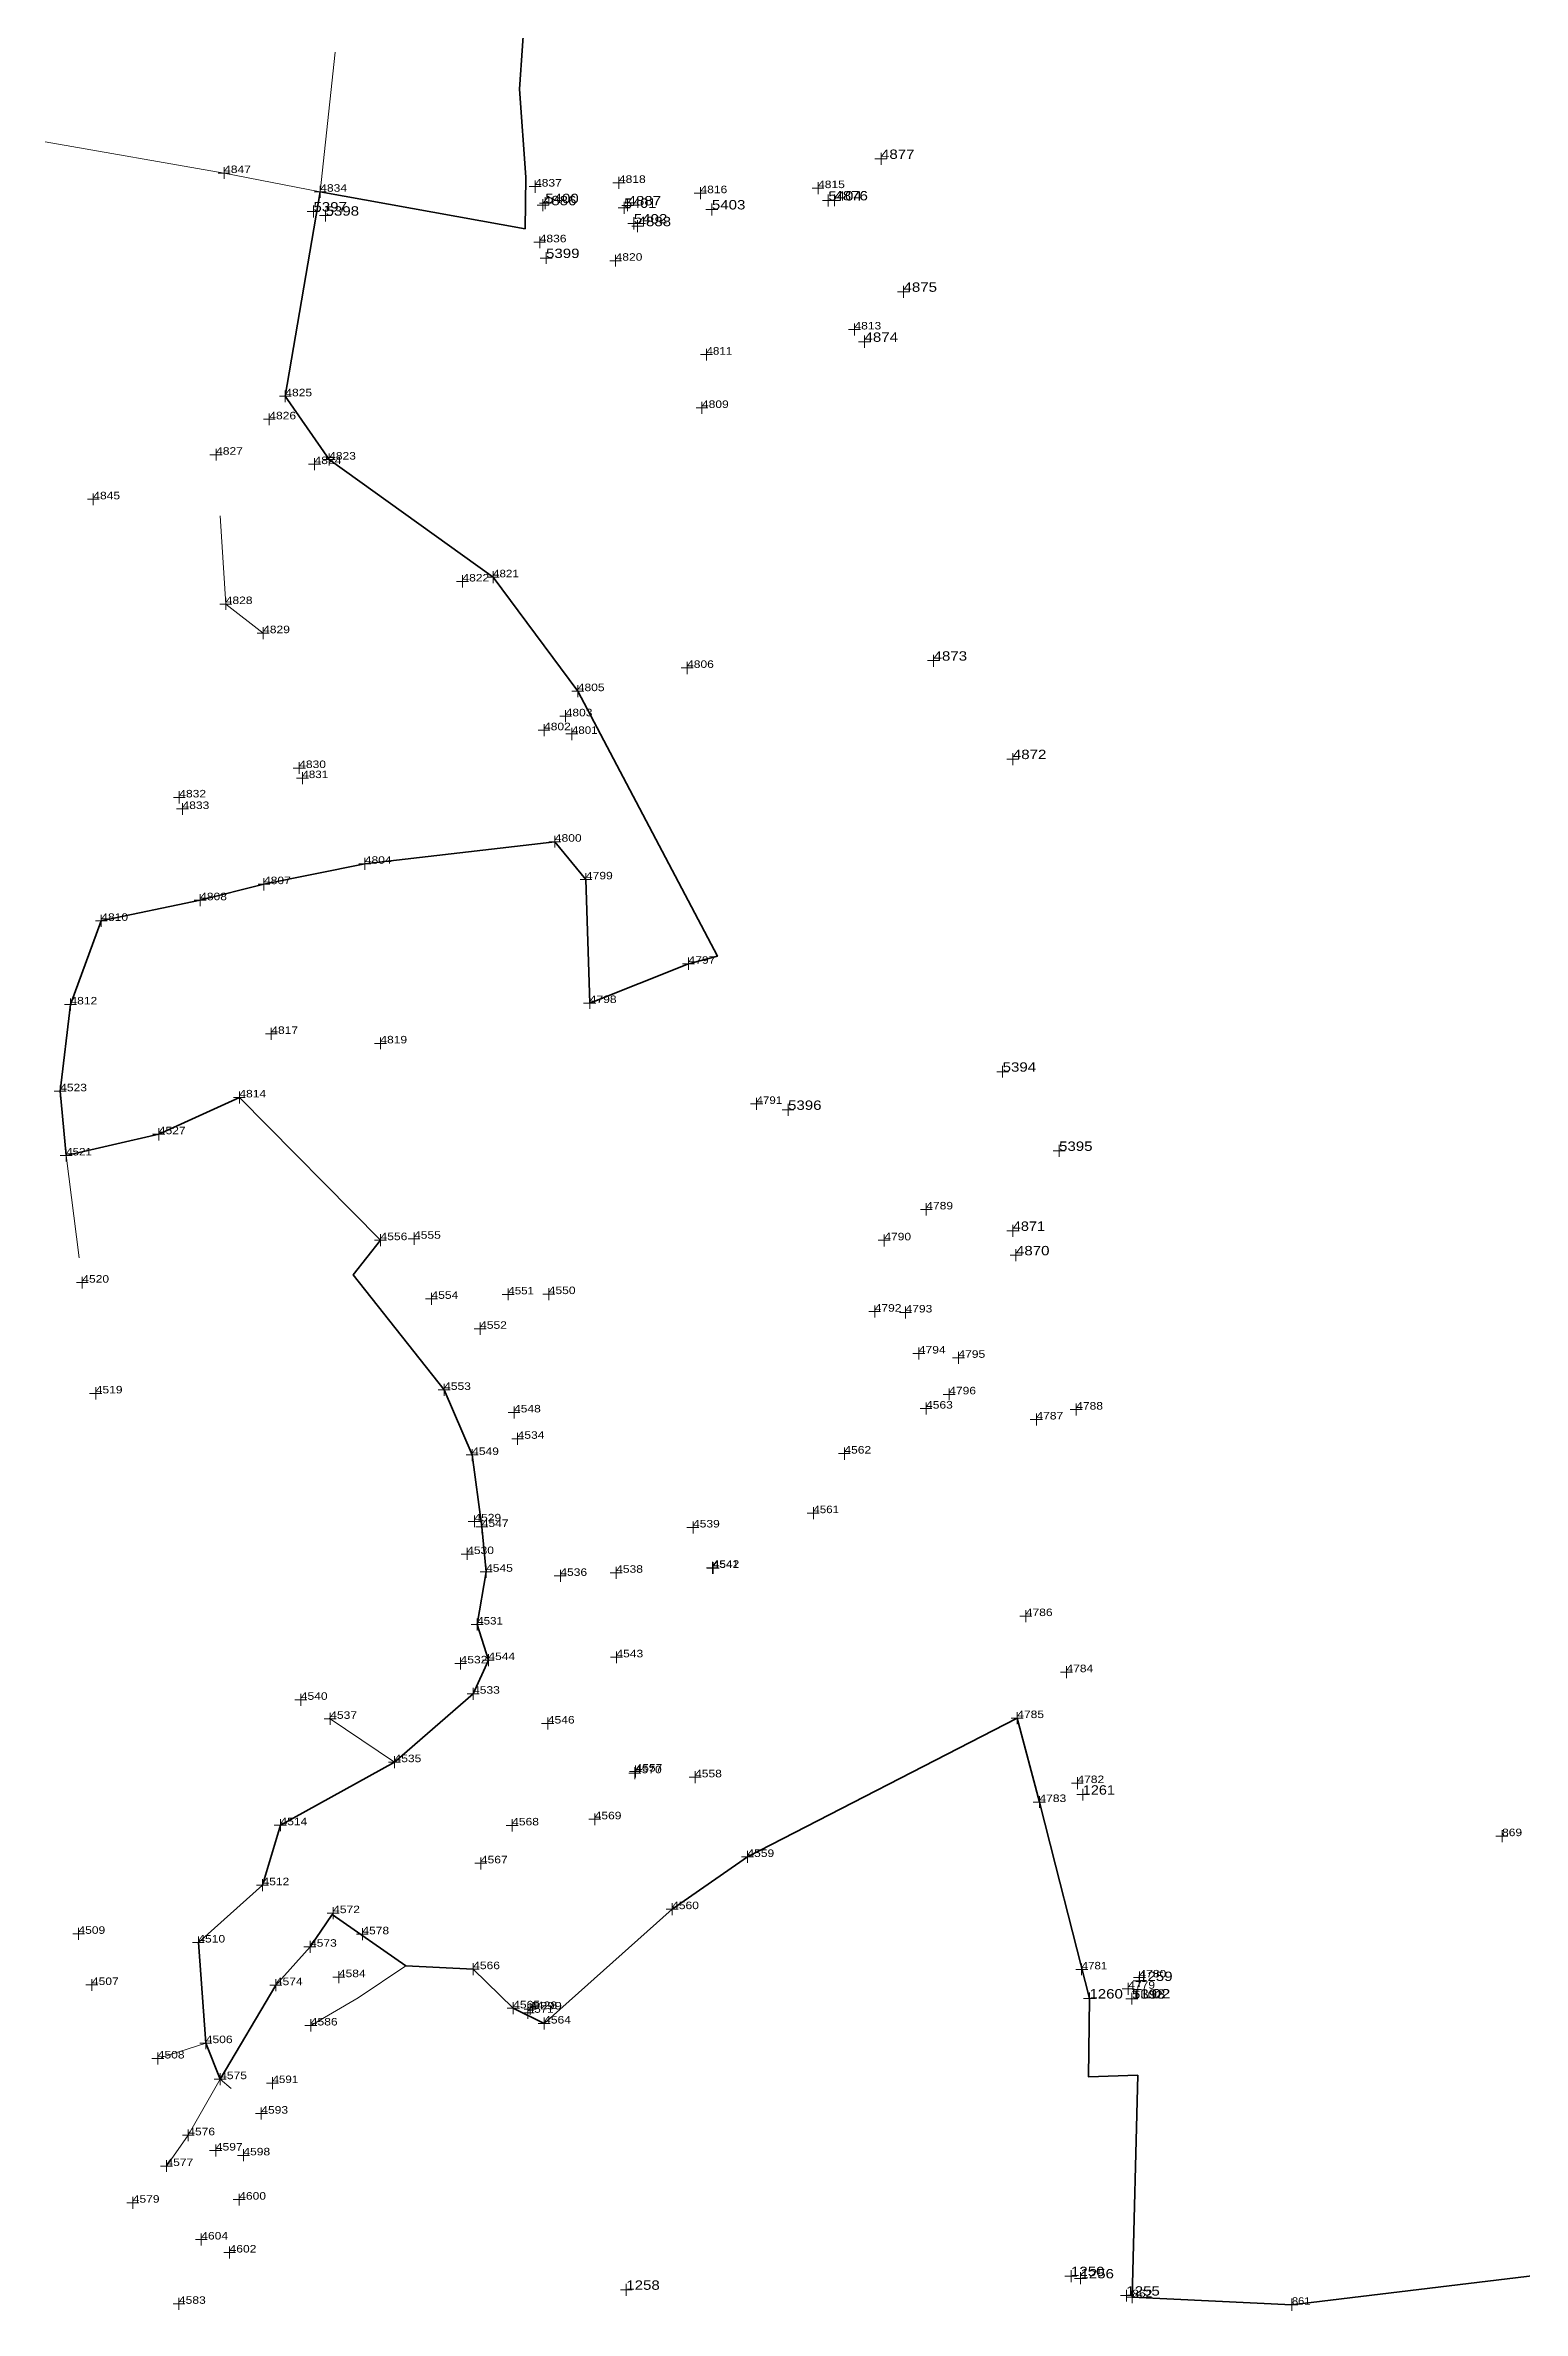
# Model space of a CAD drawing. Header units: metres. Extents: x 547847 to 551052, y 1837827 to 1840761.
# Drawn here: x 547955.6 to 548191.9, y 1838967.8 to 1839330.1 of the extents above; entities that cross this region are included whole.
import ezdxf

# ---------------------------------------------------------------- set-up
doc = ezdxf.new("R2010")
doc.units = ezdxf.units.M
doc.header["$LTSCALE"] = 0.6
for name, color, linetype, lineweight in [('4', 7, 'Continuous', 13), ('41', 7, 'Continuous', 13), ('52', 7, 'Continuous', 35)]:
    doc.layers.add(name, color=color, linetype=linetype, lineweight=lineweight)
doc.layers.add('5', color=7, linetype='Continuous')

msp = doc.modelspace()

# ---------------------------------------------------------------- linework, layer by layer
at = {"layer": '4'}
for p, q in [((548089.28, 1839310.95), (548089.28, 1839312.85)), ((547985.2, 1839309.64), (547983.26, 1839309.64)), ((547984.21, 1839308.69), (547984.21, 1839310.59)), ((548047.36, 1839307.12), (548047.36, 1839309.02)), ((548090.23, 1839311.9), (548088.29, 1839311.9)), ((548000.54, 1839306.65), (547998.64, 1839306.65)), ((547999.59, 1839305.7), (547999.59, 1839307.6)), ((548034.92, 1839307.48), (548032.99, 1839307.48)), ((548033.94, 1839306.5), (548033.94, 1839308.43)), ((548035.21, 1839303.54), (548035.21, 1839305.44)), ((548035.58, 1839303.84), (548035.58, 1839305.78)), ((548048.34, 1839308.07), (548046.41, 1839308.07)), ((548048.2, 1839303.12), (548048.2, 1839305.02)), ((548048.75, 1839303.52), (548048.75, 1839305.42)), ((548061.35, 1839306.42), (548059.42, 1839306.42)), ((548060.4, 1839305.47), (548060.4, 1839307.37)), ((548080.16, 1839307.23), (548078.26, 1839307.23)), ((548079.21, 1839306.24), (548079.21, 1839308.18)), ((548081.8, 1839305.24), (548079.9, 1839305.24)), ((548080.85, 1839304.29), (548080.85, 1839306.19)), ((548082.82, 1839305.27), (548080.88, 1839305.27)), ((548081.83, 1839304.32), (548081.83, 1839306.22)), ((547999.45, 1839303.49), (547997.52, 1839303.49)), ((547998.5, 1839302.54), (547998.5, 1839304.44)), ((548001.39, 1839302.83), (547999.49, 1839302.83)), ((548000.44, 1839301.88), (548000.44, 1839303.78)), ((548036.16, 1839304.49), (548034.26, 1839304.49)), ((548036.56, 1839304.83), (548034.63, 1839304.83)), ((548049.15, 1839304.07), (548047.22, 1839304.07)), ((548049.7, 1839304.47), (548047.8, 1839304.47)), ((548050.69, 1839301.58), (548048.79, 1839301.58)), ((548049.74, 1839300.63), (548049.74, 1839302.56)), ((548050.35, 1839300.19), (548050.35, 1839302.12)), ((548063.18, 1839303.82), (548061.28, 1839303.82)), ((548062.23, 1839302.87), (548062.23, 1839304.77)), ((548035.64, 1839298.57), (548033.74, 1839298.57)), ((548034.69, 1839297.62), (548034.69, 1839299.52)), ((548051.3, 1839301.14), (548049.4, 1839301.14)), ((548036.68, 1839296.05), (548034.75, 1839296.05)), ((548035.7, 1839295.1), (548035.7, 1839297)), ((548047.78, 1839295.62), (548045.88, 1839295.62)), ((548046.83, 1839294.67), (548046.83, 1839296.58)), ((548093.83, 1839290.65), (548091.93, 1839290.65)), ((548092.88, 1839289.7), (548092.88, 1839291.6)), ((548085.98, 1839284.63), (548084.08, 1839284.63)), ((548085.03, 1839283.68), (548085.03, 1839285.58)), ((548086.64, 1839281.7), (548086.64, 1839283.64)), ((548062.32, 1839280.6), (548060.42, 1839280.6)), ((548061.37, 1839279.65), (548061.37, 1839281.55)), ((548087.59, 1839282.65), (548085.69, 1839282.65)), ((547994.95, 1839273.94), (547993.05, 1839273.94)), ((547994, 1839272.99), (547994, 1839274.89)), ((548060.64, 1839271.13), (548060.64, 1839273.03)), ((547992.39, 1839270.26), (547990.49, 1839270.26)), ((547991.44, 1839269.31), (547991.44, 1839271.21)), ((548061.59, 1839272.08), (548059.69, 1839272.08)), ((547982.93, 1839263.65), (547982.93, 1839265.55)), ((547983.88, 1839264.6), (547981.94, 1839264.6)), ((547999.66, 1839263.1), (547997.73, 1839263.1)), ((547998.68, 1839262.15), (547998.68, 1839264.05)), ((548002, 1839263.82), (548000.06, 1839263.82)), ((548001.01, 1839262.87), (548001.01, 1839264.77)), ((547963.29, 1839256.52), (547963.29, 1839258.42)), ((547964.24, 1839257.47), (547962.34, 1839257.47)), ((548023.32, 1839244.33), (548021.38, 1839244.33)), ((548022.33, 1839243.38), (548022.33, 1839245.32)), ((548028.22, 1839245), (548026.28, 1839245)), ((548027.23, 1839244.05), (548027.23, 1839245.98)), ((547985.42, 1839240.72), (547983.52, 1839240.72)), ((547984.47, 1839239.77), (547984.47, 1839241.7)), ((547990.45, 1839235.11), (547990.45, 1839237.01)), ((547991.44, 1839236.06), (547989.5, 1839236.06)), ((548097.69, 1839230.68), (548097.69, 1839232.62)), ((548059.21, 1839230.51), (548057.31, 1839230.51)), ((548058.26, 1839229.52), (548058.26, 1839231.46)), ((548098.64, 1839231.67), (548096.74, 1839231.67)), ((548041.73, 1839226.79), (548039.83, 1839226.79)), ((548040.78, 1839225.84), (548040.78, 1839227.74)), ((548039.79, 1839222.77), (548037.89, 1839222.77)), ((548038.84, 1839221.82), (548038.84, 1839223.76)), ((548036.33, 1839220.54), (548034.43, 1839220.54)), ((548035.38, 1839219.58), (548035.38, 1839221.49)), ((548040.79, 1839219.96), (548038.89, 1839219.96)), ((548039.84, 1839218.97), (548039.84, 1839220.91)), ((547997.21, 1839214.5), (547995.27, 1839214.5)), ((547996.22, 1839213.55), (547996.22, 1839215.45)), ((548111.32, 1839215.93), (548109.42, 1839215.93)), ((548110.37, 1839214.98), (548110.37, 1839216.88)), ((547997.69, 1839212.89), (547995.79, 1839212.89)), ((547996.74, 1839211.9), (547996.74, 1839213.84)), ((547977.99, 1839209.8), (547976.09, 1839209.8)), ((547978.54, 1839207.95), (547976.61, 1839207.95)), ((547977.04, 1839208.85), (547977.04, 1839210.78)), ((547977.56, 1839207), (547977.56, 1839208.9)), ((548037.11, 1839201.77), (548037.11, 1839203.67)), ((548006.72, 1839198.24), (548006.72, 1839200.14)), ((548038.06, 1839202.72), (548036.16, 1839202.72)), ((547990.59, 1839194.94), (547990.59, 1839196.88)), ((548007.67, 1839199.19), (548005.76, 1839199.19)), ((548043.04, 1839196.7), (548041.14, 1839196.7)), ((548042.09, 1839195.75), (548042.09, 1839197.68)), ((547981.36, 1839193.36), (547979.43, 1839193.36)), ((547980.38, 1839192.41), (547980.38, 1839194.31)), ((547991.54, 1839195.93), (547989.64, 1839195.93)), ((547965.52, 1839190.06), (547963.62, 1839190.06)), ((547964.57, 1839189.11), (547964.57, 1839191.01)), ((548059.45, 1839183.2), (548057.55, 1839183.2)), ((548058.5, 1839182.25), (548058.5, 1839184.18)), ((547960.58, 1839176.7), (547958.68, 1839176.7)), ((547959.63, 1839175.75), (547959.63, 1839177.65)), ((548043.65, 1839176.92), (548041.72, 1839176.92)), ((548042.7, 1839175.97), (548042.7, 1839177.9)), ((547992.71, 1839171.98), (547990.81, 1839171.98)), ((547991.76, 1839171.03), (547991.76, 1839172.96)), ((548009.2, 1839169.52), (548009.2, 1839171.42)), ((548010.18, 1839170.47), (548008.25, 1839170.47)), ((547957.99, 1839161.86), (547957.99, 1839163.76)), ((548109.68, 1839165.94), (548107.78, 1839165.94)), ((548108.73, 1839164.99), (548108.73, 1839166.89)), ((547958.95, 1839162.81), (547957.04, 1839162.81)), ((547987.6, 1839161.83), (547985.7, 1839161.83)), ((547986.65, 1839160.88), (547986.65, 1839162.78)), ((548070.36, 1839160.79), (548068.42, 1839160.79)), ((548069.37, 1839159.84), (548069.37, 1839161.78)), ((548074.41, 1839158.89), (548074.41, 1839160.79)), ((547973.77, 1839154.96), (547973.77, 1839156.89)), ((548075.36, 1839159.84), (548073.46, 1839159.84)), ((547958.96, 1839151.6), (547958.96, 1839153.5)), ((547974.72, 1839155.94), (547972.78, 1839155.94)), ((548118.71, 1839153.28), (548116.8, 1839153.28)), ((548117.76, 1839152.33), (548117.76, 1839154.23)), ((547959.91, 1839152.55), (547957.98, 1839152.55)), ((548097.47, 1839143.92), (548095.57, 1839143.92)), ((548096.52, 1839142.97), (548096.52, 1839144.9)), ((548010.19, 1839139), (548008.29, 1839139)), ((548009.24, 1839138.05), (548009.24, 1839139.95)), ((548015.54, 1839139.23), (548013.64, 1839139.23)), ((548014.59, 1839138.28), (548014.59, 1839140.22)), ((548090.76, 1839138.98), (548088.82, 1839138.98)), ((548089.81, 1839138), (548089.81, 1839139.93)), ((548111.36, 1839140.49), (548109.42, 1839140.49)), ((548110.37, 1839139.54), (548110.37, 1839141.44)), ((548111.82, 1839136.58), (548109.92, 1839136.58)), ((548110.87, 1839135.63), (548110.87, 1839137.56)), ((547962.48, 1839132.21), (547960.58, 1839132.21)), ((547961.53, 1839131.26), (547961.53, 1839133.16)), ((548029.67, 1839129.39), (548029.67, 1839131.29)), ((548036.14, 1839129.4), (548036.14, 1839131.33)), ((548018.33, 1839129.62), (548016.43, 1839129.62)), ((548017.38, 1839128.67), (548017.38, 1839130.58)), ((548030.62, 1839130.34), (548028.68, 1839130.34)), ((548037.09, 1839130.38), (548035.19, 1839130.38)), ((548089.22, 1839127.57), (548087.32, 1839127.57)), ((548088.27, 1839126.62), (548088.27, 1839128.56)), ((548093.2, 1839126.49), (548093.2, 1839128.39)), ((548026.11, 1839124.83), (548024.21, 1839124.83)), ((548025.16, 1839123.88), (548025.16, 1839125.82)), ((548094.18, 1839127.44), (548092.25, 1839127.44)), ((548096.28, 1839120.88), (548094.38, 1839120.88)), ((548095.33, 1839119.93), (548095.33, 1839121.83)), ((548101.66, 1839119.24), (548101.66, 1839121.14)), ((548102.61, 1839120.19), (548100.71, 1839120.19)), ((547964.63, 1839114.5), (547962.7, 1839114.5)), ((547963.68, 1839113.55), (547963.68, 1839115.48)), ((548020.35, 1839115.06), (548018.45, 1839115.06)), ((548019.4, 1839114.11), (548019.4, 1839116.01)), ((548096.48, 1839111.12), (548096.48, 1839113.06)), ((548101.14, 1839114.35), (548099.2, 1839114.35)), ((548100.19, 1839113.4), (548100.19, 1839115.3)), ((548031.53, 1839111.46), (548029.63, 1839111.46)), ((548030.58, 1839110.51), (548030.58, 1839112.41)), ((548097.43, 1839112.07), (548095.53, 1839112.07)), ((548115.09, 1839110.33), (548113.16, 1839110.33)), ((548114.14, 1839109.38), (548114.14, 1839111.28)), ((548121.45, 1839111.91), (548119.55, 1839111.91)), ((548120.5, 1839110.96), (548120.5, 1839112.86)), ((548032.11, 1839107.24), (548030.21, 1839107.24)), ((548031.16, 1839106.29), (548031.16, 1839108.19)), ((548083.42, 1839103.9), (548083.42, 1839105.83)), ((548024.83, 1839104.65), (548022.93, 1839104.65)), ((548023.88, 1839103.66), (548023.88, 1839105.6)), ((548084.37, 1839104.88), (548082.47, 1839104.88)), ((548024.24, 1839093.09), (548024.24, 1839094.99)), ((548079.41, 1839095.35), (548077.48, 1839095.35)), ((548078.46, 1839094.4), (548078.46, 1839096.3)), ((548025.19, 1839094.04), (548023.25, 1839094.04)), ((548026.37, 1839093.14), (548024.47, 1839093.14)), ((548025.42, 1839092.16), (548025.42, 1839094.09)), ((548060.16, 1839093.06), (548058.22, 1839093.06)), ((548059.21, 1839092.08), (548059.21, 1839094.01)), ((548024.08, 1839088.81), (548022.14, 1839088.81)), ((548023.09, 1839087.86), (548023.09, 1839089.8)), ((548027.06, 1839085.98), (548025.16, 1839085.98)), ((548026.11, 1839085.03), (548026.11, 1839086.93)), ((548038.94, 1839085.32), (548037, 1839085.32)), ((548037.99, 1839084.37), (548037.99, 1839086.27)), ((548047.87, 1839085.82), (548045.97, 1839085.82)), ((548046.92, 1839084.87), (548046.92, 1839086.77)), ((548063.28, 1839086.62), (548061.38, 1839086.62)), ((548063.38, 1839086.58), (548061.44, 1839086.58)), ((548062.33, 1839085.67), (548062.33, 1839087.58)), ((548062.43, 1839085.63), (548062.43, 1839087.53)), ((548025.65, 1839077.54), (548023.75, 1839077.54)), ((548024.7, 1839076.59), (548024.7, 1839078.49)), ((548113.39, 1839078.89), (548111.49, 1839078.89)), ((548112.44, 1839077.94), (548112.44, 1839079.84)), ((548046.96, 1839071.35), (548046.96, 1839073.25)), ((548022.99, 1839071.33), (548021.09, 1839071.33)), ((548022.04, 1839070.34), (548022.04, 1839072.28)), ((548027.43, 1839071.86), (548025.53, 1839071.86)), ((548026.48, 1839070.88), (548026.48, 1839072.81)), ((548047.94, 1839072.3), (548046.01, 1839072.3)), ((548119.89, 1839069.92), (548117.99, 1839069.92)), ((548118.94, 1839068.97), (548118.94, 1839070.87)), ((547996.48, 1839064.52), (547996.48, 1839066.45)), ((548024.98, 1839066.48), (548023.08, 1839066.48)), ((548024.03, 1839065.5), (548024.03, 1839067.43)), ((547997.43, 1839065.5), (547995.53, 1839065.5)), ((548002.14, 1839062.46), (548000.24, 1839062.46)), ((548001.19, 1839061.51), (548001.19, 1839063.42)), ((548035.99, 1839060.76), (548035.99, 1839062.66)), ((548112.03, 1839062.58), (548110.12, 1839062.58)), ((548111.07, 1839061.63), (548111.07, 1839063.53)), ((548036.94, 1839061.71), (548035, 1839061.71)), ((548012.42, 1839055.53), (548010.51, 1839055.53)), ((548011.47, 1839054.58), (548011.47, 1839056.48)), ((548050.87, 1839053.76), (548048.97, 1839053.76)), ((548050.97, 1839054.03), (548049.07, 1839054.03)), ((548049.92, 1839052.81), (548049.92, 1839054.71)), ((548050.02, 1839053.08), (548050.02, 1839054.98)), ((548060.49, 1839053.11), (548058.59, 1839053.11)), ((548059.54, 1839052.16), (548059.54, 1839054.1)), ((548121.64, 1839052.19), (548119.74, 1839052.19)), ((548120.69, 1839051.24), (548120.69, 1839053.14)), ((548115.57, 1839049.16), (548113.64, 1839049.16)), ((548114.62, 1839048.21), (548114.62, 1839050.11)), ((548122.51, 1839050.34), (548120.61, 1839050.34)), ((548121.56, 1839049.39), (548121.56, 1839051.29)), ((547994.18, 1839045.45), (547992.24, 1839045.45)), ((547993.23, 1839044.5), (547993.23, 1839046.4)), ((548031.24, 1839045.42), (548029.33, 1839045.42)), ((548030.28, 1839044.47), (548030.28, 1839046.4)), ((548044.46, 1839046.4), (548042.53, 1839046.4)), ((548043.48, 1839045.45), (548043.48, 1839047.35)), ((548188.61, 1839042.75), (548188.61, 1839044.65)), ((548067.91, 1839039.43), (548067.91, 1839041.33)), ((548189.56, 1839043.7), (548187.62, 1839043.7)), ((548026.23, 1839039.36), (548024.33, 1839039.36)), ((548025.28, 1839038.38), (548025.28, 1839040.31)), ((548068.86, 1839040.38), (548066.96, 1839040.38)), ((547991.3, 1839035.85), (547989.4, 1839035.85)), ((547990.35, 1839034.9), (547990.35, 1839036.8)), ((548002.6, 1839031.39), (548000.7, 1839031.39)), ((548001.65, 1839030.44), (548001.65, 1839032.34)), ((548056.86, 1839032.03), (548054.92, 1839032.03)), ((548055.87, 1839031.08), (548055.87, 1839032.98)), ((547961.86, 1839028.08), (547960.04, 1839028.08)), ((547960.91, 1839027.13), (547960.91, 1839029.06)), ((547981.04, 1839026.69), (547979.14, 1839026.69)), ((547980.09, 1839025.7), (547980.09, 1839027.64)), ((547997.95, 1839025.07), (547997.95, 1839026.97)), ((548007.27, 1839028.01), (548005.37, 1839028.01)), ((548006.32, 1839027.06), (548006.32, 1839029)), ((547998.9, 1839026.02), (547996.96, 1839026.02)), ((548025, 1839022.43), (548023.06, 1839022.43)), ((548024.05, 1839021.48), (548024.05, 1839023.38)), ((548121.37, 1839021.45), (548121.37, 1839023.35)), ((547964.03, 1839019.9), (547962.12, 1839019.9)), ((547963.07, 1839018.95), (547963.07, 1839020.85)), ((547993.44, 1839019.87), (547991.54, 1839019.87)), ((547992.49, 1839018.92), (547992.49, 1839020.82)), ((548003.53, 1839021.15), (548001.62, 1839021.15)), ((548002.57, 1839020.2), (548002.57, 1839022.1)), ((548122.36, 1839022.4), (548120.42, 1839022.4)), ((548129.77, 1839019.3), (548127.83, 1839019.3)), ((548128.82, 1839018.32), (548128.82, 1839020.25)), ((548131.54, 1839020.54), (548129.61, 1839020.54)), ((548131.57, 1839021.11), (548129.67, 1839021.11)), ((548130.56, 1839019.58), (548130.56, 1839021.49)), ((548130.62, 1839020.16), (548130.62, 1839022.06)), ((548031.44, 1839016.17), (548029.5, 1839016.17)), ((548030.45, 1839015.22), (548030.45, 1839017.16)), ((548033.78, 1839015.45), (548031.85, 1839015.45)), ((548034.13, 1839016.06), (548032.23, 1839016.06)), ((548032.8, 1839014.5), (548032.8, 1839016.4)), ((548033.18, 1839015.11), (548033.18, 1839017.01)), ((548123.56, 1839017.74), (548121.66, 1839017.74)), ((548122.61, 1839016.79), (548122.61, 1839018.69)), ((548130.37, 1839017.71), (548128.44, 1839017.71)), ((548129.42, 1839016.76), (548129.42, 1839018.66)), ((547981.28, 1839009.65), (547981.28, 1839011.58)), ((547999.06, 1839013.43), (547997.13, 1839013.43)), ((547998.08, 1839012.48), (547998.08, 1839014.42)), ((548036.35, 1839013.74), (548034.45, 1839013.74)), ((548035.4, 1839012.79), (548035.4, 1839014.69)), ((547974.55, 1839008.15), (547972.65, 1839008.15)), ((547973.6, 1839007.2), (547973.6, 1839009.1)), ((547982.23, 1839010.6), (547980.33, 1839010.6)), ((547984.53, 1839004.84), (547982.6, 1839004.84)), ((547983.58, 1839003.89), (547983.58, 1839005.79)), ((547991.96, 1839003.24), (547991.96, 1839005.17)), ((547992.91, 1839004.22), (547991.01, 1839004.22)), ((547991.14, 1838999.33), (547989.21, 1838999.33)), ((547990.16, 1838998.38), (547990.16, 1839000.32)), ((547979.43, 1838995.87), (547977.53, 1838995.87)), ((547978.48, 1838994.92), (547978.48, 1838996.82)), ((547982.89, 1838992.48), (547982.89, 1838994.42)), ((547987.29, 1838991.71), (547987.29, 1838993.64)), ((547975.95, 1838990.95), (547974.04, 1838990.95)), ((547974.99, 1838990), (547974.99, 1838991.9)), ((547983.84, 1838993.43), (547981.9, 1838993.43)), ((547988.28, 1838992.66), (547986.34, 1838992.66)), ((547986.63, 1838984.63), (547986.63, 1838986.53)), ((547970.55, 1838985.09), (547968.65, 1838985.09)), ((547969.6, 1838984.1), (547969.6, 1838986.04)), ((547987.58, 1838985.58), (547985.68, 1838985.58)), ((547981.51, 1838979.2), (547979.61, 1838979.2)), ((547980.56, 1838978.25), (547980.56, 1838980.15)), ((547986.04, 1838977.12), (547984.14, 1838977.12)), ((547985.09, 1838976.17), (547985.09, 1838978.07)), ((548048.54, 1838970.21), (548048.54, 1838972.11)), ((548120.62, 1838973.35), (548118.68, 1838973.35)), ((548119.67, 1838972.4), (548119.67, 1838974.3)), ((548122.13, 1838972.99), (548120.23, 1838972.99)), ((548121.18, 1838972.04), (548121.18, 1838973.98)), ((547977.95, 1838968.92), (547976.04, 1838968.92)), ((547976.99, 1838967.97), (547976.99, 1838969.87)), ((548049.49, 1838971.16), (548047.59, 1838971.16)), ((548129.5, 1838970.23), (548127.57, 1838970.23)), ((548130.41, 1838969.97), (548128.48, 1838969.97)), ((548128.52, 1838969.28), (548128.52, 1838971.18)), ((548129.46, 1838969.02), (548129.46, 1838970.92)), ((548155.96, 1838968.77), (548154.06, 1838968.77)), ((548155.01, 1838967.82), (548155.01, 1838969.76))]:
    msp.add_line(p, q, dxfattribs=at)
at = {"layer": '41'}
for p, q in [((548001.96, 1839328.99), (547999.59, 1839306.65)), ((547958.96, 1839152.55), (547961.03, 1839136.17)), ((548001.01, 1839062.57), (548011.47, 1839055.53)), ((547981.28, 1839010.6), (547974.13, 1839008.32)), ((547983.58, 1839004.84), (547985.34, 1839003.36))]:
    msp.add_line(p, q, dxfattribs=at)
for points in [[(547999.59, 1839306.65), (547984.21, 1839309.64), (547955.61, 1839314.65)], [(547990.45, 1839236.06), (547984.47, 1839240.72), (547983.56, 1839254.83)], [(547998.08, 1839013.43), (548005.66, 1839017.87), (548013.26, 1839022.94)], [(547983.58, 1839004.84), (547978.48, 1838995.87), (547974.99, 1838990.95)]]:
    msp.add_lwpolyline(points, dxfattribs=at)
at = {"layer": '52'}
for points in [[(548032.49, 1839308.98), (548031.45, 1839323.05), (548034.33, 1839364.67), (548028.02, 1839389.83), (548045.06, 1839421.37)], [(547994, 1839273.94), (547999.59, 1839306.65), (548032.35, 1839300.74), (548032.49, 1839308.98)], [(548027.23, 1839245), (548001.01, 1839263.82), (547994, 1839273.94)], [(547986.65, 1839161.83), (547973.77, 1839155.94), (547958.96, 1839152.55), (547957.99, 1839162.81), (547959.63, 1839176.7), (547964.57, 1839190.06), (547980.38, 1839193.36), (547990.59, 1839195.93), (548006.72, 1839199.19), (548037.11, 1839202.72), (548042.09, 1839196.7), (548042.7, 1839176.92), (548058.5, 1839183.2), (548063.11, 1839184.44), (548040.78, 1839226.79), (548027.23, 1839245)], [(548023.88, 1839104.65), (548019.4, 1839115.06), (548004.87, 1839133.45), (548009.24, 1839139), (547986.65, 1839161.83)], [(548024.03, 1839066.48), (548026.48, 1839071.86), (548024.7, 1839077.54), (548026.11, 1839085.98), (548025.42, 1839093.14), (548023.88, 1839104.65)], [(547983.58, 1839004.84), (547981.28, 1839010.6), (547980.09, 1839026.69), (547990.35, 1839035.85), (547993.23, 1839045.45), (548011.47, 1839055.53), (548024.03, 1839066.48)], [(548117.19, 1839039.05), (548114.62, 1839049.16), (548111.07, 1839062.58), (548067.91, 1839040.38)], [(548067.91, 1839040.38), (548055.87, 1839032.03), (548035.4, 1839013.74), (548030.45, 1839016.17), (548024.05, 1839022.43), (548013.26, 1839022.94)], [(548204.61, 1838975.79), (548204.01, 1838974.31), (548200.49, 1838974.24), (548155.01, 1838968.77), (548129.46, 1838969.97), (548130.34, 1839005.46), (548122.46, 1839005.23), (548122.61, 1839017.74), (548117.19, 1839039.05)], [(548013.26, 1839022.94), (548001.5, 1839031.18), (547997.95, 1839026.02), (547992.49, 1839019.87), (547983.58, 1839004.84)]]:
    msp.add_lwpolyline(points, dxfattribs=at)

# ---------------------------------------------------------------- texts
at = {"layer": '5'}
for s, height, width, p in [('4877', 1.5, 1.2, (548089.28, 1839311.9)), ('4847', 1.2, 1.2, (547984.21, 1839309.64)), ('4837', 1.2, 1.2, (548033.94, 1839307.48)), ('4818', 1.2, 1.2, (548047.36, 1839308.07)), ('5397', 1.5, 1.2, (547998.5, 1839303.49)), ('4834', 1.2, 1.2, (547999.59, 1839306.65)), ('4886', 1.5, 1.2, (548035.21, 1839304.49)), ('5400', 1.5, 1.2, (548035.58, 1839304.83)), ('5401', 1.5, 1.15, (548048.2, 1839304.07)), ('4887', 1.5, 1.2, (548048.75, 1839304.47)), ('4816', 1.2, 1.2, (548060.4, 1839306.42)), ('5403', 1.5, 1.2, (548062.23, 1839303.82)), ('4815', 1.2, 1.2, (548079.21, 1839307.23)), ('5404', 1.5, 1.2, (548080.85, 1839305.24)), ('4876', 1.5, 1.2, (548081.83, 1839305.27)), ('5398', 1.5, 1.2, (548000.44, 1839302.83)), ('5402', 1.5, 1.2, (548049.74, 1839301.58)), ('4888', 1.5, 1.2, (548050.35, 1839301.14)), ('4836', 1.2, 1.2, (548034.69, 1839298.57)), ('5399', 1.5, 1.2, (548035.7, 1839296.05)), ('4820', 1.2, 1.2, (548046.83, 1839295.62)), ('4875', 1.5, 1.2, (548092.88, 1839290.65)), ('4813', 1.2, 1.2, (548085.03, 1839284.63)), ('4874', 1.5, 1.2, (548086.64, 1839282.65)), ('4811', 1.2, 1.15, (548061.37, 1839280.6)), ('4825', 1.2, 1.2, (547994, 1839273.94)), ('4809', 1.2, 1.2, (548060.64, 1839272.08)), ('4826', 1.2, 1.2, (547991.44, 1839270.26)), ('4827', 1.2, 1.2, (547982.93, 1839264.6)), ('4824', 1.2, 1.2, (547998.68, 1839263.1)), ('4823', 1.2, 1.2, (548001.01, 1839263.82)), ('4845', 1.2, 1.2, (547963.29, 1839257.47)), ('4822', 1.2, 1.2, (548022.33, 1839244.33)), ('4821', 1.2, 1.15, (548027.23, 1839245)), ('4828', 1.2, 1.2, (547984.47, 1839240.72)), ('4829', 1.2, 1.2, (547990.45, 1839236.06)), ('4873', 1.5, 1.2, (548097.69, 1839231.67)), ('4806', 1.2, 1.2, (548058.26, 1839230.51)), ('4805', 1.2, 1.2, (548040.78, 1839226.79)), ('4802', 1.2, 1.2, (548035.38, 1839220.54)), ('4803', 1.2, 1.2, (548038.84, 1839222.77)), ('4801', 1.2, 1.15, (548039.84, 1839219.96)), ('4830', 1.2, 1.2, (547996.22, 1839214.5)), ('4872', 1.5, 1.2, (548110.37, 1839215.93)), ('4832', 1.2, 1.2, (547977.04, 1839209.8)), ('4831', 1.2, 1.15, (547996.74, 1839212.89)), ('4833', 1.2, 1.2, (547977.56, 1839207.95)), ('4800', 1.2, 1.2, (548037.11, 1839202.72)), ('4804', 1.2, 1.2, (548006.72, 1839199.19)), ('4807', 1.2, 1.2, (547990.59, 1839195.93)), ('4799', 1.2, 1.2, (548042.09, 1839196.7)), ('4808', 1.2, 1.2, (547980.38, 1839193.36)), ('4810', 1.2, 1.2, (547964.57, 1839190.06)), ('4797', 1.2, 1.2, (548058.5, 1839183.2)), ('4812', 1.2, 1.2, (547959.63, 1839176.7)), ('4798', 1.2, 1.2, (548042.7, 1839176.92)), ('4817', 1.2, 1.2, (547991.76, 1839171.98)), ('4819', 1.2, 1.2, (548009.2, 1839170.47)), ('5394', 1.5, 1.2, (548108.73, 1839165.94)), ('4523', 1.2, 1.2, (547957.99, 1839162.81)), ('4814', 1.2, 1.2, (547986.65, 1839161.83)), ('4791', 1.2, 1.15, (548069.37, 1839160.79)), ('5396', 1.5, 1.2, (548074.41, 1839159.84)), ('4527', 1.2, 1.2, (547973.77, 1839155.94)), ('4521', 1.2, 1.15, (547958.96, 1839152.55)), ('5395', 1.5, 1.2, (548117.76, 1839153.28)), ('4789', 1.2, 1.2, (548096.52, 1839143.92)), ('4871', 1.5, 1.15, (548110.37, 1839140.49)), ('4556', 1.2, 1.2, (548009.24, 1839139)), ('4555', 1.2, 1.2, (548014.59, 1839139.23)), ('4790', 1.2, 1.2, (548089.81, 1839138.98)), ('4870', 1.5, 1.2, (548110.87, 1839136.58)), ('4520', 1.2, 1.2, (547961.53, 1839132.21)), ('4551', 1.2, 1.15, (548029.67, 1839130.34)), ('4550', 1.2, 1.2, (548036.14, 1839130.38)), ('4554', 1.2, 1.2, (548017.38, 1839129.62)), ('4792', 1.2, 1.2, (548088.27, 1839127.57)), ('4793', 1.2, 1.2, (548093.2, 1839127.44)), ('4552', 1.2, 1.2, (548025.16, 1839124.83)), ('4794', 1.2, 1.2, (548095.33, 1839120.88)), ('4795', 1.2, 1.2, (548101.66, 1839120.19)), ('4519', 1.2, 1.2, (547963.68, 1839114.5)), ('4553', 1.2, 1.2, (548019.4, 1839115.06)), ('4563', 1.2, 1.2, (548096.48, 1839112.07)), ('4796', 1.2, 1.2, (548100.19, 1839114.35)), ('4788', 1.2, 1.2, (548120.5, 1839111.91)), ('4548', 1.2, 1.2, (548030.58, 1839111.46)), ('4787', 1.2, 1.2, (548114.14, 1839110.33)), ('4549', 1.2, 1.2, (548023.88, 1839104.65)), ('4534', 1.2, 1.2, (548031.16, 1839107.24)), ('4562', 1.2, 1.2, (548083.42, 1839104.88)), ('4529', 1.2, 1.2, (548024.24, 1839094.04)), ('4561', 1.2, 1.15, (548078.46, 1839095.35)), ('4547', 1.2, 1.2, (548025.42, 1839093.14)), ('4539', 1.2, 1.2, (548059.21, 1839093.06)), ('4530', 1.2, 1.2, (548023.09, 1839088.81)), ('4542', 1.2, 1.2, (548062.33, 1839086.62)), ('4541', 1.2, 1.15, (548062.43, 1839086.58)), ('4545', 1.2, 1.2, (548026.11, 1839085.98)), ('4536', 1.2, 1.2, (548037.99, 1839085.32)), ('4538', 1.2, 1.2, (548046.92, 1839085.82)), ('4531', 1.2, 1.15, (548024.7, 1839077.54)), ('4786', 1.2, 1.2, (548112.44, 1839078.89)), ('4543', 1.2, 1.2, (548046.96, 1839072.3)), ('4532', 1.2, 1.2, (548022.04, 1839071.33)), ('4544', 1.2, 1.2, (548026.48, 1839071.86)), ('4784', 1.2, 1.2, (548118.94, 1839069.92)), ('4540', 1.2, 1.2, (547996.48, 1839065.5)), ('4533', 1.2, 1.2, (548024.03, 1839066.48)), ('4537', 1.2, 1.2, (548001.19, 1839062.46)), ('4546', 1.2, 1.2, (548035.99, 1839061.71)), ('4785', 1.2, 1.2, (548111.07, 1839062.58)), ('4535', 1.2, 1.2, (548011.47, 1839055.53)), ('4557', 1.2, 1.2, (548050.02, 1839054.03)), ('4570', 1.2, 1.2, (548049.92, 1839053.76)), ('4558', 1.2, 1.2, (548059.54, 1839053.11)), ('4782', 1.2, 1.2, (548120.69, 1839052.19)), ('1261', 1.5, 1.15, (548121.56, 1839050.34)), ('4783', 1.2, 1.2, (548114.62, 1839049.16)), ('4514', 1.2, 1.2, (547993.23, 1839045.45)), ('4568', 1.2, 1.2, (548030.28, 1839045.42)), ('4569', 1.2, 1.2, (548043.48, 1839046.4)), ('869', 1.2, 1.2, (548188.61, 1839043.7)), ('4567', 1.2, 1.2, (548025.28, 1839039.36)), ('4559', 1.2, 1.2, (548067.91, 1839040.38)), ('4512', 1.2, 1.2, (547990.35, 1839035.85)), ('4572', 1.2, 1.2, (548001.65, 1839031.39)), ('4560', 1.2, 1.2, (548055.87, 1839032.03)), ('4509', 1.2, 1.2, (547960.91, 1839028.08)), ('4510', 1.2, 1.2, (547980.09, 1839026.69)), ('4573', 1.2, 1.2, (547997.95, 1839026.02)), ('4578', 1.2, 1.2, (548006.32, 1839028.01)), ('4566', 1.2, 1.2, (548024.05, 1839022.43)), ('4781', 1.2, 1.15, (548121.37, 1839022.4)), ('4507', 1.2, 1.2, (547963.07, 1839019.9)), ('4574', 1.2, 1.2, (547992.49, 1839019.87)), ('4584', 1.2, 1.2, (548002.57, 1839021.15)), ('1260', 1.5, 1.2, (548122.61, 1839017.74)), ('4779', 1.2, 1.2, (548128.82, 1839019.3)), ('TL02 ', 1.2, 1.35, (548129.4, 1839017.76)), ('TL02 ', 1.5, 1.35, (548129.4, 1839017.76)), ('5393', 1.5, 1.2, (548129.42, 1839017.71)), ('4780', 1.2, 1.2, (548130.62, 1839021.11)), ('1259', 1.5, 1.2, (548130.56, 1839020.54)), ('4565', 1.2, 1.2, (548030.45, 1839016.17)), ('4571', 1.2, 1.15, (548032.8, 1839015.45)), ('4428', 1.2, 1.2, (548033.18, 1839016.06)), ('P299 ', 1.2, 1.3, (548033.36, 1839015.99)), ('4506', 1.2, 1.2, (547981.28, 1839010.6)), ('4586', 1.2, 1.2, (547998.08, 1839013.43)), ('4564', 1.2, 1.2, (548035.4, 1839013.74)), ('4508', 1.2, 1.2, (547973.6, 1839008.15)), ('4575', 1.2, 1.2, (547983.58, 1839004.84)), ('4591', 1.2, 1.15, (547991.96, 1839004.22)), ('4576', 1.2, 1.2, (547978.48, 1838995.87)), ('4593', 1.2, 1.2, (547990.16, 1838999.33)), ('4597', 1.2, 1.2, (547982.89, 1838993.43)), ('4598', 1.2, 1.2, (547987.29, 1838992.66)), ('4577', 1.2, 1.2, (547974.99, 1838990.95)), ('4579', 1.2, 1.2, (547969.6, 1838985.09)), ('4600', 1.2, 1.2, (547986.63, 1838985.58)), ('4604', 1.2, 1.2, (547980.56, 1838979.2)), ('4602', 1.2, 1.2, (547985.09, 1838977.12)), ('1258', 1.5, 1.2, (548048.54, 1838971.16)), ('1250', 1.5, 1.2, (548119.67, 1838973.35)), ('1256', 1.5, 1.2, (548121.18, 1838972.99)), ('1255', 1.5, 1.2, (548128.52, 1838970.23)), ('4583', 1.2, 1.2, (547976.99, 1838968.92)), ('862', 1.2, 1.2, (548129.46, 1838969.97)), ('861', 1.2, 1.1, (548155.01, 1838968.77))]:
    msp.add_text(s, height=height, dxfattribs=dict(at, width=width)).set_placement(p)

doc.saveas('drawing.dxf')
